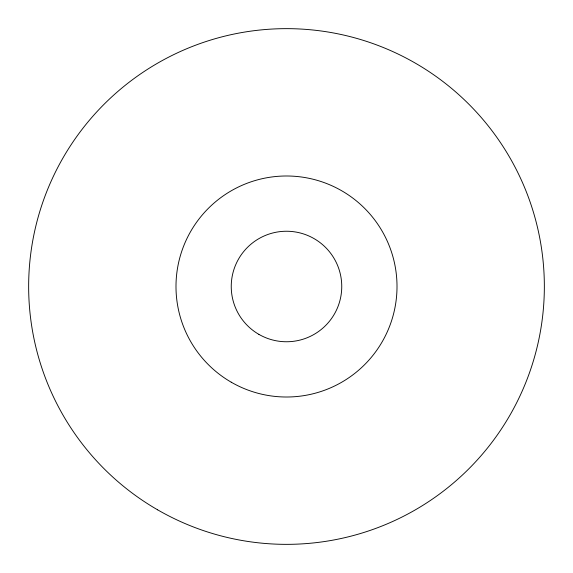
<?xml version="1.0" encoding="UTF-8"?>
<svg xmlns="http://www.w3.org/2000/svg" width="573" height="573" viewBox="0 0 573 573"><rect width="100%" height="100%" fill="white"/><g stroke="black" fill="none" stroke-linecap="round" stroke-linejoin="round"><path stroke-width="0.86" d="M157.575 509.805A257.85 257.85 0 0 0 544.35 286.5A257.85 257.85 0 0 0 157.575 63.195A257.85 257.85 0 0 0 157.575 509.805M231.248 382.205A110.51 110.51 0 0 0 397.01 286.5A110.51 110.51 0 0 0 231.248 190.795A110.51 110.51 0 0 0 231.248 382.205M258.874 334.353A55.252 55.252 0 0 0 341.752 286.5A55.252 55.252 0 0 0 258.874 238.647A55.252 55.252 0 0 0 258.874 334.353"/></g></svg>
